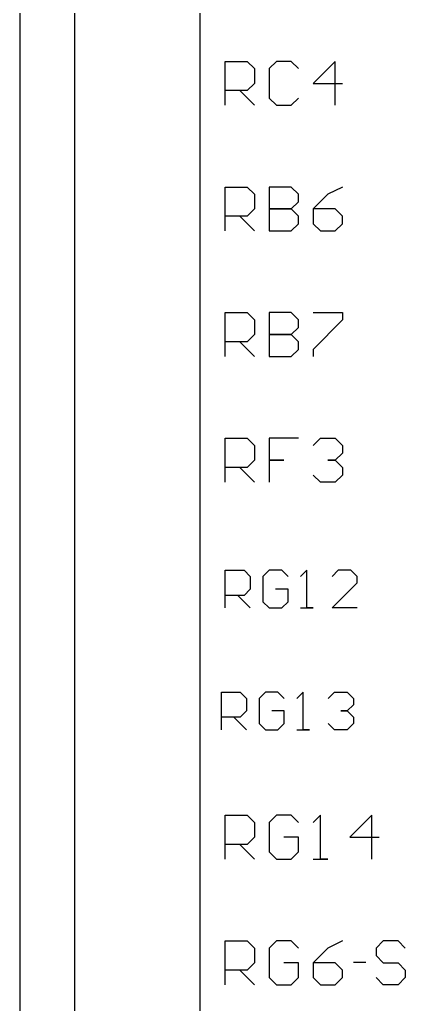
# Model space of a CAD drawing. Extents: x 0 to 60.6, y 0 to 80.8.
# Drawn here: x 0.03 to 7.81, y 19.26 to 39.14 of the extents above; entities that cross this region are included whole.
import ezdxf

# ---------------------------------------------------------------- set-up
doc = ezdxf.new("R2010")
doc.units = 0
doc.layers.add('Layer_1', color=7, linetype='CONTINUOUS')

msp = doc.modelspace()

# ---------------------------------------------------------------- linework, layer by layer
at = {"layer": 'Layer_1', "color": 1}
msp.add_lwpolyline([(0.025187, 80.668273), (0.025187, 0.029691)], dxfattribs=at)
at = {"layer": 'Layer_1', "color": 7}
for points in [[(1.128462, 74.709459), (1.128462, 8.742399)], [(3.665657, 8.742399), (3.665657, 74.709459)], [(4.173095, 37.412697), (4.173095, 38.300715), (4.617105, 38.300715), (4.764262, 38.153556), (4.764262, 37.856706), (4.617105, 37.70955), (4.173095, 37.70955)], [(5.65228, 38.153556), (5.505123, 38.300715), (5.208271, 38.300715), (5.061114, 38.153556), (5.061114, 37.559856), (5.208271, 37.412697), (5.505123, 37.412697), (5.65228, 37.559856)], [(6.393141, 37.412697), (6.393141, 38.300715), (5.949131, 37.856706), (6.540298, 37.856706)], [(4.469947, 37.70955), (4.764262, 37.412697)], [(4.173095, 34.875502), (4.173095, 35.76352), (4.617105, 35.76352), (4.764262, 35.616361), (4.764262, 35.319511), (4.617105, 35.172352), (4.173095, 35.172352)], [(5.061114, 35.76352), (5.061114, 34.875502), (5.505123, 34.875502), (5.65228, 35.022661), (5.65228, 35.172352), (5.505123, 35.319511), (5.061114, 35.319511), (5.505123, 35.319511), (5.65228, 35.466667), (5.65228, 35.616361), (5.505123, 35.76352), (5.061114, 35.76352)], [(6.540298, 35.76352), (6.243447, 35.616361), (5.949131, 35.319511), (5.949131, 35.022661), (6.096289, 34.875502), (6.393141, 34.875502), (6.540298, 35.022661), (6.540298, 35.172352), (6.393141, 35.319511), (5.949131, 35.319511)], [(4.469947, 35.172352), (4.764262, 34.875502)], [(4.173095, 32.338308), (4.173095, 33.226328), (4.617105, 33.226328), (4.764262, 33.079169), (4.764262, 32.782314), (4.617105, 32.635157), (4.173095, 32.635157)], [(5.061114, 33.226328), (5.061114, 32.338308), (5.505123, 32.338308), (5.65228, 32.485464), (5.65228, 32.635157), (5.505123, 32.782314), (5.061114, 32.782314), (5.505123, 32.782314), (5.65228, 32.929473), (5.65228, 33.079169), (5.505123, 33.226328), (5.061114, 33.226328)], [(5.949131, 33.226328), (6.540298, 33.226328), (6.540298, 33.079169), (5.949131, 32.485464), (5.949131, 32.338308)], [(4.469947, 32.635157), (4.764262, 32.338308)], [(4.173095, 29.801113), (4.173095, 30.689131), (4.617105, 30.689131), (4.764262, 30.541974), (4.764262, 30.245125), (4.617105, 30.097965), (4.173095, 30.097965)], [(5.65228, 30.689131), (5.061114, 30.689131), (5.061114, 30.245125), (5.357966, 30.245125), (5.061114, 30.245125), (5.061114, 29.801113)], [(5.949131, 30.541974), (6.096289, 30.689131), (6.393141, 30.689131), (6.540298, 30.541974), (6.540298, 30.392278), (6.393141, 30.245125), (6.243447, 30.245125), (6.393141, 30.245125), (6.540298, 30.097965), (6.540298, 29.948272), (6.393141, 29.801113), (6.096289, 29.801113), (5.949131, 29.948272)], [(4.469947, 30.097965), (4.764262, 29.801113)], [(4.173095, 27.263921), (4.173095, 28.02508), (4.553674, 28.02508), (4.680535, 27.898218), (4.680535, 27.644498), (4.553674, 27.517636), (4.173095, 27.517636)], [(5.441693, 27.898218), (5.314833, 28.02508), (5.061114, 28.02508), (4.934254, 27.898218), (4.934254, 27.39078), (5.061114, 27.263921), (5.314833, 27.263921), (5.441693, 27.39078), (5.441693, 27.644498), (5.187973, 27.644498)], [(5.695413, 27.263921), (5.949131, 27.263921), (5.822272, 27.263921), (5.822272, 28.02508), (5.695413, 27.898218)], [(6.83715, 27.263921), (6.329711, 27.263921), (6.83715, 27.771356), (6.83715, 27.898218), (6.71029, 28.02508), (6.456571, 28.02508), (6.329711, 27.898218)], [(4.426815, 27.517636), (4.680535, 27.263921)], [(4.09698, 24.802842), (4.09698, 25.564001), (4.477559, 25.564001), (4.604419, 25.437139), (4.604419, 25.183421), (4.477559, 25.056556), (4.09698, 25.056556)], [(5.365577, 25.437139), (5.238717, 25.564001), (4.984998, 25.564001), (4.858138, 25.437139), (4.858138, 24.929698), (4.984998, 24.802842), (5.238717, 24.802842), (5.365577, 24.929698), (5.365577, 25.183421), (5.111857, 25.183421)], [(5.619296, 24.802842), (5.873016, 24.802842), (5.746156, 24.802842), (5.746156, 25.564001), (5.619296, 25.437139)], [(6.253595, 25.437139), (6.380455, 25.564001), (6.634174, 25.564001), (6.761034, 25.437139), (6.761034, 25.31028), (6.634174, 25.183421), (6.507315, 25.183421), (6.634174, 25.183421), (6.761034, 25.056556), (6.761034, 24.929698), (6.634174, 24.802842), (6.380455, 24.802842), (6.253595, 24.929698)], [(4.3507, 25.056556), (4.604419, 24.802842)], [(4.173095, 22.189531), (4.173095, 23.077549), (4.617105, 23.077549), (4.764262, 22.930387), (4.764262, 22.633538), (4.617105, 22.486381), (4.173095, 22.486381)], [(5.65228, 22.930387), (5.505123, 23.077549), (5.208271, 23.077549), (5.061114, 22.930387), (5.061114, 22.336688), (5.208271, 22.189531), (5.505123, 22.189531), (5.65228, 22.336688), (5.65228, 22.633538), (5.357966, 22.633538)], [(5.949131, 22.189531), (6.243447, 22.189531), (6.096289, 22.189531), (6.096289, 23.077549), (5.949131, 22.930387)], [(7.131464, 22.189531), (7.131464, 23.077549), (6.687456, 22.633538), (7.281159, 22.633538)], [(4.469947, 22.486381), (4.764262, 22.189531)], [(4.173095, 19.652334), (4.173095, 20.540355), (4.617105, 20.540355), (4.764262, 20.393198), (4.764262, 20.096346), (4.617105, 19.949187), (4.173095, 19.949187)], [(5.65228, 20.393198), (5.505123, 20.540355), (5.208271, 20.540355), (5.061114, 20.393198), (5.061114, 19.79949), (5.208271, 19.652334), (5.505123, 19.652334), (5.65228, 19.79949), (5.65228, 20.096346), (5.357966, 20.096346)], [(6.540298, 20.540355), (6.243447, 20.393198), (5.949131, 20.096346), (5.949131, 19.79949), (6.096289, 19.652334), (6.393141, 19.652334), (6.540298, 19.79949), (6.540298, 19.949187), (6.393141, 20.096346), (5.949131, 20.096346)], [(7.808895, 20.393198), (7.661738, 20.540355), (7.364887, 20.540355), (7.217729, 20.393198), (7.217729, 20.243502), (7.364887, 20.096346), (7.661738, 20.096346), (7.808895, 19.949187), (7.808895, 19.79949), (7.661738, 19.652334), (7.364887, 19.652334), (7.217729, 19.79949)], [(6.761034, 20.109032), (7.014753, 20.109032)], [(4.469947, 19.949187), (4.764262, 19.652334)]]:
    msp.add_lwpolyline(points, dxfattribs=at)

doc.saveas('drawing.dxf')
